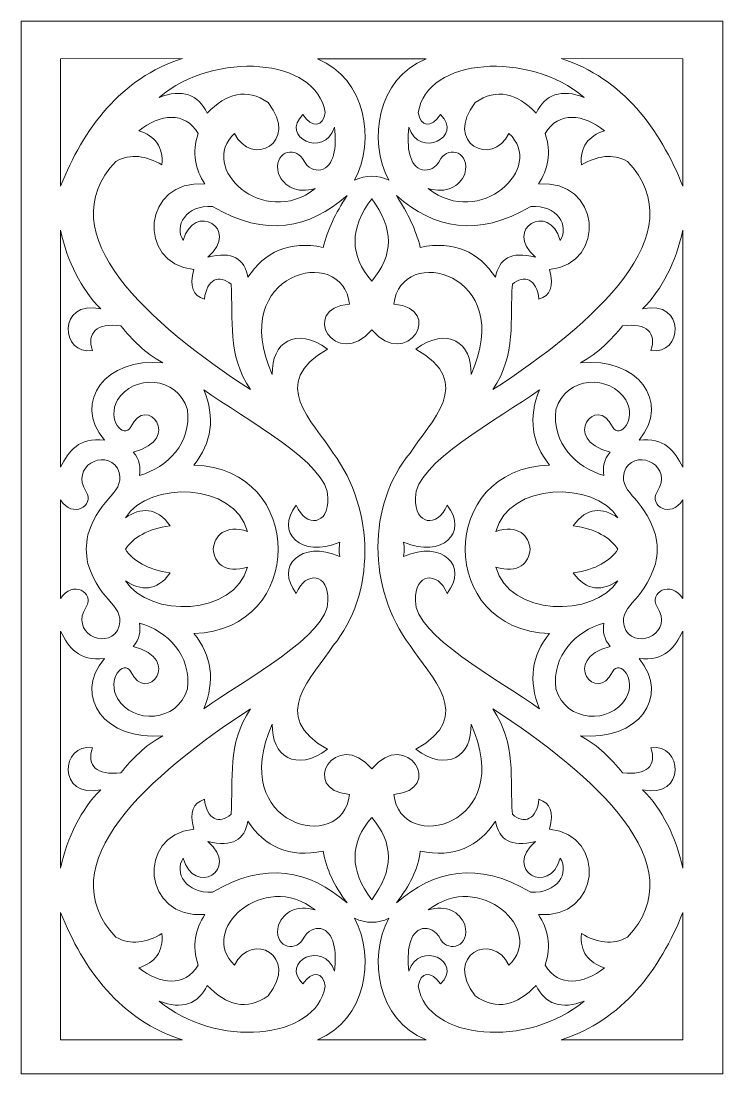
# Model space of a CAD drawing. Header units: centimetres. Extents: x -97 to 98, y -38 to 40.
# Drawn here: x 30.46 to 60.46, y -37.78 to 7.22 of the extents above; entities that cross this region are included whole.
import ezdxf

# ---------------------------------------------------------------- set-up
doc = ezdxf.new("R2010")
doc.units = ezdxf.units.CM
doc.header["$MEASUREMENT"] = 0
doc.layers.add('layer 1', color=7, linetype='Continuous')

msp = doc.modelspace()

# ---------------------------------------------------------------- linework, layer by layer
at = {"layer": 'layer 1', "color": 250, "lineweight": 9}
msp.add_lwpolyline([(30.45914, -37.77643), (60.45914, -37.77643), (60.45914, 7.22357), (30.45914, 7.22357), (30.45914, -37.77643)], close=True, dxfattribs=at)
at = {"layer": 'layer 1', "color": 230, "lineweight": 9}
for points, knots in [([(43.02923, 0.06114), (40.82591, -1.67356), (37.98704, 0.96048), (39.58469, 2.42408), (39.58469, 2.42408), (40.28189, 0.9453), (42.38903, 2.01415), (41.02307, 3.73682), (41.02307, 3.73682), (40.09886, 4.38382), (39.23456, 4.14002), (38.41128, 3.28674), (38.41128, 3.28674), (38.06232, 4.08102), (37.32186, 4.34279), (36.36726, 3.96186), (36.36726, 3.96186), (38.73705, 5.96715), (43.07911, 5.66693), (43.45534, 3.32145), (43.45534, 3.32145), (43.37962, 2.70804), (42.89074, 2.62833), (42.50904, 3.22768), (42.50904, 3.22768), (41.50674, 2.26185), (43.42615, 1.33668), (43.85279, 2.68383), (43.85279, 2.68383), (43.95744, 1.82885), (43.84286, 1.00644), (43.27527, 0.85816), (43.27527, 0.85816), (42.99386, 0.84287), (42.73233, 0.87727), (42.48984, 1.34575), (42.48984, 1.34575), (42.14288, 1.88646), (41.21696, 1.62909), (41.46614, 0.69769), (41.46614, 0.69769), (41.69956, 0.13509), (42.24066, -0.1514), (43.02923, 0.06114)], [0, 0, 0, 0, 0.08333333, 0.08333333, 0.08333333, 0.08333333, 0.16666667, 0.16666667, 0.16666667, 0.16666667, 0.25, 0.25, 0.25, 0.25, 0.33333333, 0.33333333, 0.33333333, 0.33333333, 0.41666667, 0.41666667, 0.41666667, 0.41666667, 0.5, 0.5, 0.5, 0.5, 0.58333333, 0.58333333, 0.58333333, 0.58333333, 0.66666667, 0.66666667, 0.66666667, 0.66666667, 0.75, 0.75, 0.75, 0.75, 0.83333333, 0.83333333, 0.83333333, 0.83333333, 1, 1, 1, 1]), ([(47.86249, 0.06114), (50.06581, -1.67356), (52.90468, 0.96048), (51.30703, 2.42408), (51.30703, 2.42408), (50.60983, 0.9453), (48.50269, 2.01415), (49.86865, 3.73682), (49.86865, 3.73682), (50.79286, 4.38382), (51.65716, 4.14002), (52.48044, 3.28674), (52.48044, 3.28674), (52.8294, 4.08102), (53.56986, 4.34279), (54.52446, 3.96186), (54.52446, 3.96186), (52.15467, 5.96715), (47.81261, 5.66693), (47.43638, 3.32145), (47.43638, 3.32145), (47.5121, 2.70804), (48.00098, 2.62833), (48.38268, 3.22768), (48.38268, 3.22768), (49.38498, 2.26185), (47.46557, 1.33668), (47.03893, 2.68383), (47.03893, 2.68383), (46.93428, 1.82885), (47.04886, 1.00644), (47.61645, 0.85816), (47.61645, 0.85816), (47.89786, 0.84287), (48.15939, 0.87727), (48.40188, 1.34575), (48.40188, 1.34575), (48.74884, 1.88646), (49.67476, 1.62909), (49.42558, 0.69769), (49.42558, 0.69769), (49.19216, 0.13509), (48.65106, -0.1514), (47.86249, 0.06114)], [0, 0, 0, 0, 0.08333333, 0.08333333, 0.08333333, 0.08333333, 0.16666667, 0.16666667, 0.16666667, 0.16666667, 0.25, 0.25, 0.25, 0.25, 0.33333333, 0.33333333, 0.33333333, 0.33333333, 0.41666667, 0.41666667, 0.41666667, 0.41666667, 0.5, 0.5, 0.5, 0.5, 0.58333333, 0.58333333, 0.58333333, 0.58333333, 0.66666667, 0.66666667, 0.66666667, 0.66666667, 0.75, 0.75, 0.75, 0.75, 0.83333333, 0.83333333, 0.83333333, 0.83333333, 1, 1, 1, 1]), ([(32.14675, 0.17366), (32.14675, 0.17366), (32.14586, 5.61222), (32.14586, 5.61222), (32.14586, 5.61222), (32.14586, 5.61222), (37.35378, 5.61702), (37.35378, 5.61702), (37.35378, 5.61702), (34.7188, 4.7941), (33.12444, 2.60054), (32.14675, 0.17366)], [0, 0, 0, 0, 0.25, 0.25, 0.25, 0.25, 0.5, 0.5, 0.5, 0.5, 1, 1, 1, 1]), ([(47.76786, 5.61216), (45.68342, 4.74455), (45.27148, 2.1418), (46.17807, 0.41746), (46.17807, 0.41746), (45.72271, 0.65078), (45.19193, 0.65078), (44.71365, 0.41746), (44.71365, 0.41746), (45.62024, 2.1418), (45.2083, 4.74455), (43.12386, 5.61216), (43.12386, 5.61216), (43.12386, 5.61216), (47.76786, 5.61216), (47.76786, 5.61216)], [0, 0, 0, 0, 0.2, 0.2, 0.2, 0.2, 0.4, 0.4, 0.4, 0.4, 0.6, 0.6, 0.6, 0.6, 1, 1, 1, 1]), ([(58.74497, 0.17366), (58.74497, 0.17366), (58.74586, 5.61222), (58.74586, 5.61222), (58.74586, 5.61222), (58.74586, 5.61222), (53.53794, 5.61702), (53.53794, 5.61702), (53.53794, 5.61702), (56.17292, 4.7941), (57.76728, 2.60054), (58.74497, 0.17366)], [0, 0, 0, 0, 0.25, 0.25, 0.25, 0.25, 0.5, 0.5, 0.5, 0.5, 1, 1, 1, 1]), ([(40.26603, -8.52794), (35.95239, -5.72713), (31.56675, -1.86375), (34.51251, 1.22386), (34.51251, 1.22386), (35.15482, 1.58409), (35.8133, 1.46375), (36.48082, 1.07383), (36.48082, 1.07383), (36.55496, 1.85366), (36.17961, 2.30687), (35.49666, 2.5366), (35.49666, 2.5366), (36.39882, 3.24925), (37.44607, 3.38676), (38.03276, 2.42408), (38.03276, 2.42408), (37.7433, 1.57656), (37.92236, 0.88379), (38.31437, 0.26138), (38.31437, 0.26138), (35.68521, 0.47705), (35.34366, -3.13007), (37.84349, -3.38949), (37.84349, -3.38949), (37.65186, -4.15433), (37.80805, -4.4969), (38.29772, -4.66473), (38.29772, -4.66473), (38.38604, -3.80208), (38.9349, -3.58017), (39.43328, -4.02711), (39.43328, -4.02711), (39.54683, -5.52686), (39.25033, -7.02766), (40.26603, -8.52794)], [0, 0, 0, 0, 0.1, 0.1, 0.1, 0.1, 0.2, 0.2, 0.2, 0.2, 0.3, 0.3, 0.3, 0.3, 0.4, 0.4, 0.4, 0.4, 0.5, 0.5, 0.5, 0.5, 0.6, 0.6, 0.6, 0.6, 0.7, 0.7, 0.7, 0.7, 0.8, 0.8, 0.8, 0.8, 1, 1, 1, 1]), ([(50.62569, -8.52794), (54.93933, -5.72713), (59.32497, -1.86375), (56.37921, 1.22386), (56.37921, 1.22386), (55.7369, 1.58409), (55.07842, 1.46375), (54.4109, 1.07383), (54.4109, 1.07383), (54.33676, 1.85366), (54.71211, 2.30687), (55.39506, 2.5366), (55.39506, 2.5366), (54.4929, 3.24925), (53.44565, 3.38676), (52.85896, 2.42408), (52.85896, 2.42408), (53.14842, 1.57656), (52.96936, 0.88379), (52.57735, 0.26138), (52.57735, 0.26138), (55.20651, 0.47705), (55.54806, -3.13007), (53.04823, -3.38949), (53.04823, -3.38949), (53.23986, -4.15433), (53.08367, -4.4969), (52.594, -4.66473), (52.594, -4.66473), (52.50568, -3.80208), (51.95682, -3.58017), (51.45844, -4.02711), (51.45844, -4.02711), (51.34489, -5.52686), (51.64139, -7.02766), (50.62569, -8.52794)], [0, 0, 0, 0, 0.1, 0.1, 0.1, 0.1, 0.2, 0.2, 0.2, 0.2, 0.3, 0.3, 0.3, 0.3, 0.4, 0.4, 0.4, 0.4, 0.5, 0.5, 0.5, 0.5, 0.6, 0.6, 0.6, 0.6, 0.7, 0.7, 0.7, 0.7, 0.8, 0.8, 0.8, 0.8, 1, 1, 1, 1]), ([(44.39191, -0.23891), (43.89413, -1.01192), (43.57143, -1.65801), (43.3699, -2.45182), (43.3699, -2.45182), (41.93783, -2.14551), (40.86536, -2.6456), (40.15247, -3.72705), (40.15247, -3.72705), (40.01054, -2.9472), (39.49954, -2.594), (38.44913, -2.8644), (38.44913, -2.8644), (39.8511, -1.63566), (37.84752, -0.49122), (37.38927, -2.15176), (37.38927, -2.15176), (36.98696, -1.52968), (37.50423, -0.62948), (38.64785, -0.69837), (38.64785, -0.69837), (40.92139, -2.0495), (42.77456, -1.63847), (44.39191, -0.23891)], [0, 0, 0, 0, 0.14285714, 0.14285714, 0.14285714, 0.14285714, 0.28571429, 0.28571429, 0.28571429, 0.28571429, 0.42857143, 0.42857143, 0.42857143, 0.42857143, 0.57142857, 0.57142857, 0.57142857, 0.57142857, 0.71428571, 0.71428571, 0.71428571, 0.71428571, 1, 1, 1, 1]), ([(45.44587, -0.37008), (46.39652, -1.62467), (46.39679, -2.79866), (45.44584, -3.8929), (45.44584, -3.8929), (44.49489, -2.79866), (44.49522, -1.62465), (45.44587, -0.37008)], [0, 0, 0, 0, 0.33333333, 0.33333333, 0.33333333, 0.33333333, 1, 1, 1, 1]), ([(46.49981, -0.23891), (46.99759, -1.01192), (47.32029, -1.65801), (47.52182, -2.45182), (47.52182, -2.45182), (48.95389, -2.14551), (50.02636, -2.6456), (50.73925, -3.72705), (50.73925, -3.72705), (50.88118, -2.9472), (51.39218, -2.594), (52.44259, -2.8644), (52.44259, -2.8644), (51.04062, -1.63566), (53.0442, -0.49122), (53.50245, -2.15176), (53.50245, -2.15176), (53.90476, -1.52968), (53.38749, -0.62948), (52.24387, -0.69837), (52.24387, -0.69837), (49.97033, -2.0495), (48.11716, -1.63847), (46.49981, -0.23891)], [0, 0, 0, 0, 0.14285714, 0.14285714, 0.14285714, 0.14285714, 0.28571429, 0.28571429, 0.28571429, 0.28571429, 0.42857143, 0.42857143, 0.42857143, 0.42857143, 0.57142857, 0.57142857, 0.57142857, 0.57142857, 0.71428571, 0.71428571, 0.71428571, 0.71428571, 1, 1, 1, 1]), ([(32.14617, -11.84789), (32.49539, -11.14949), (32.93649, -10.55462), (34.02043, -10.68458), (34.02043, -10.68458), (32.64735, -9.03109), (34.08103, -7.14327), (36.51867, -7.38398), (36.51867, -7.38398), (35.72015, -6.93903), (35.24144, -6.41942), (34.7207, -5.79931), (34.7207, -5.79931), (33.6828, -5.67415), (33.26013, -6.10239), (33.50943, -6.85888), (33.50943, -6.85888), (32.16419, -7.09949), (31.97916, -4.66786), (33.86902, -5.0773), (33.86902, -5.0773), (33.01261, -4.22403), (32.44714, -3.07061), (32.14591, -1.71721), (32.14591, -1.71721), (32.14591, -1.71721), (32.14617, -11.84789), (32.14617, -11.84789)], [0, 0, 0, 0, 0.125, 0.125, 0.125, 0.125, 0.25, 0.25, 0.25, 0.25, 0.375, 0.375, 0.375, 0.375, 0.5, 0.5, 0.5, 0.5, 0.625, 0.625, 0.625, 0.625, 0.75, 0.75, 0.75, 0.75, 1, 1, 1, 1]), ([(58.74555, -11.84789), (58.39633, -11.14949), (57.95523, -10.55462), (56.87129, -10.68458), (56.87129, -10.68458), (58.24437, -9.03109), (56.81069, -7.14327), (54.37305, -7.38398), (54.37305, -7.38398), (55.17157, -6.93903), (55.65028, -6.41942), (56.17102, -5.79931), (56.17102, -5.79931), (57.20892, -5.67415), (57.63159, -6.10239), (57.38229, -6.85888), (57.38229, -6.85888), (58.72753, -7.09949), (58.91256, -4.66786), (57.0227, -5.0773), (57.0227, -5.0773), (57.87911, -4.22403), (58.44458, -3.07061), (58.74581, -1.71721), (58.74581, -1.71721), (58.74581, -1.71721), (58.74555, -11.84789), (58.74555, -11.84789)], [0, 0, 0, 0, 0.125, 0.125, 0.125, 0.125, 0.25, 0.25, 0.25, 0.25, 0.375, 0.375, 0.375, 0.375, 0.5, 0.5, 0.5, 0.5, 0.625, 0.625, 0.625, 0.625, 0.75, 0.75, 0.75, 0.75, 1, 1, 1, 1]), ([(43.80047, -11.23781), (42.94249, -9.90944), (40.99153, -8.21537), (43.55916, -6.80262), (43.55916, -6.80262), (42.21576, -5.8031), (41.14837, -6.52112), (41.19918, -7.87834), (41.19918, -7.87834), (39.22244, -3.54531), (44.20447, -2.24937), (44.50177, -4.87778), (44.50177, -4.87778), (42.29097, -5.04368), (43.93199, -7.75355), (45.44589, -5.97447), (45.44589, -5.97447), (46.9598, -7.75357), (48.60075, -5.04368), (46.38995, -4.87778), (46.38995, -4.87778), (46.68725, -2.24937), (51.66928, -3.54531), (49.69254, -7.87834), (49.69254, -7.87834), (49.74335, -6.52112), (48.67596, -5.8031), (47.33256, -6.80262), (47.33256, -6.80262), (49.90019, -8.21537), (47.94923, -9.90944), (47.09125, -11.23781), (47.09125, -11.23781), (45.25613, -13.43271), (45.25331, -17.04603), (47.09125, -19.46633), (47.09125, -19.46633), (47.94923, -20.7947), (49.90019, -22.48877), (47.33256, -23.90152), (47.33256, -23.90152), (48.67596, -24.90104), (49.74335, -24.18302), (49.69254, -22.8258), (49.69254, -22.8258), (51.66928, -27.15883), (46.68725, -28.45477), (46.38995, -25.82636), (46.38995, -25.82636), (48.60075, -25.66046), (46.9598, -22.95057), (45.44589, -24.72967), (45.44589, -24.72967), (43.93199, -22.95059), (42.29097, -25.66046), (44.50177, -25.82636), (44.50177, -25.82636), (44.20447, -28.45477), (39.22244, -27.15883), (41.19918, -22.8258), (41.19918, -22.8258), (41.14837, -24.18302), (42.21576, -24.90104), (43.55916, -23.90152), (43.55916, -23.90152), (40.99153, -22.48877), (42.94249, -20.7947), (43.80047, -19.46633), (43.80047, -19.46633), (45.59647, -17.30459), (45.61078, -13.67347), (43.80047, -11.23781)], [0, 0, 0, 0, 0.05263158, 0.05263158, 0.05263158, 0.05263158, 0.10526316, 0.10526316, 0.10526316, 0.10526316, 0.15789474, 0.15789474, 0.15789474, 0.15789474, 0.21052632, 0.21052632, 0.21052632, 0.21052632, 0.26315789, 0.26315789, 0.26315789, 0.26315789, 0.31578947, 0.31578947, 0.31578947, 0.31578947, 0.36842105, 0.36842105, 0.36842105, 0.36842105, 0.42105263, 0.42105263, 0.42105263, 0.42105263, 0.47368421, 0.47368421, 0.47368421, 0.47368421, 0.52631579, 0.52631579, 0.52631579, 0.52631579, 0.57894737, 0.57894737, 0.57894737, 0.57894737, 0.63157895, 0.63157895, 0.63157895, 0.63157895, 0.68421053, 0.68421053, 0.68421053, 0.68421053, 0.73684211, 0.73684211, 0.73684211, 0.73684211, 0.78947368, 0.78947368, 0.78947368, 0.78947368, 0.84210526, 0.84210526, 0.84210526, 0.84210526, 0.89473684, 0.89473684, 0.89473684, 0.89473684, 1, 1, 1, 1]), ([(35.52359, -12.19313), (35.57617, -11.85126), (35.52621, -11.51719), (35.25063, -11.2003), (35.25063, -11.2003), (37.41748, -10.65316), (35.81211, -8.69049), (35.156, -10.1126), (35.156, -10.1126), (34.83743, -10.66897), (34.10246, -9.80006), (34.58821, -8.96864), (34.58821, -8.96864), (35.22538, -7.88848), (37.13947, -7.92221), (37.57794, -9.38688), (37.57794, -9.38688), (37.73139, -10.82733), (36.73045, -11.85348), (35.52359, -12.19313)], [0, 0, 0, 0, 0.16666667, 0.16666667, 0.16666667, 0.16666667, 0.33333333, 0.33333333, 0.33333333, 0.33333333, 0.5, 0.5, 0.5, 0.5, 0.66666667, 0.66666667, 0.66666667, 0.66666667, 1, 1, 1, 1]), ([(55.36813, -12.19313), (55.31555, -11.85126), (55.36551, -11.51719), (55.64109, -11.2003), (55.64109, -11.2003), (53.47424, -10.65316), (55.07961, -8.69049), (55.73572, -10.1126), (55.73572, -10.1126), (56.05429, -10.66897), (56.78926, -9.80006), (56.30351, -8.96864), (56.30351, -8.96864), (55.66634, -7.88848), (53.75225, -7.92221), (53.31378, -9.38688), (53.31378, -9.38688), (53.16033, -10.82733), (54.16127, -11.85348), (55.36813, -12.19313)], [0, 0, 0, 0, 0.16666667, 0.16666667, 0.16666667, 0.16666667, 0.33333333, 0.33333333, 0.33333333, 0.33333333, 0.5, 0.5, 0.5, 0.5, 0.66666667, 0.66666667, 0.66666667, 0.66666667, 1, 1, 1, 1]), ([(37.8435, -11.75353), (38.61629, -10.80658), (38.75905, -9.73396), (38.27289, -8.5346), (38.27289, -8.5346), (39.99564, -9.79042), (43.62267, -11.66642), (43.57218, -13.14795), (43.57218, -13.14795), (43.63404, -14.33611), (42.61714, -14.44282), (42.22475, -13.46805), (42.22475, -13.46805), (41.29739, -14.62452), (42.42665, -15.76847), (44.07951, -15.04334), (44.07951, -15.04334), (44.06332, -15.25931), (44.03037, -15.44053), (44.07951, -15.6608), (44.07951, -15.6608), (42.42665, -14.93567), (41.29739, -16.07962), (42.22475, -17.23609), (42.22475, -17.23609), (42.61714, -16.26132), (43.63404, -16.36803), (43.57218, -17.55619), (43.57218, -17.55619), (43.62267, -19.03772), (39.99564, -20.91372), (38.27289, -22.16954), (38.27289, -22.16954), (38.75905, -20.97018), (38.61629, -19.89756), (37.8435, -18.95061), (37.8435, -18.95061), (42.65434, -18.81001), (42.65432, -11.89413), (37.8435, -11.75353)], [0, 0, 0, 0, 0.09090909, 0.09090909, 0.09090909, 0.09090909, 0.18181818, 0.18181818, 0.18181818, 0.18181818, 0.27272727, 0.27272727, 0.27272727, 0.27272727, 0.36363636, 0.36363636, 0.36363636, 0.36363636, 0.45454545, 0.45454545, 0.45454545, 0.45454545, 0.54545455, 0.54545455, 0.54545455, 0.54545455, 0.63636364, 0.63636364, 0.63636364, 0.63636364, 0.72727273, 0.72727273, 0.72727273, 0.72727273, 0.81818182, 0.81818182, 0.81818182, 0.81818182, 1, 1, 1, 1]), ([(46.81221, -15.04334), (48.46507, -15.76847), (49.59433, -14.62452), (48.66697, -13.46805), (48.66697, -13.46805), (48.27458, -14.44282), (47.25768, -14.33611), (47.31954, -13.14795), (47.31954, -13.14795), (47.26905, -11.66642), (50.89608, -9.79042), (52.61883, -8.5346), (52.61883, -8.5346), (52.13267, -9.73396), (52.27543, -10.80658), (53.04822, -11.75353), (53.04822, -11.75353), (48.23738, -11.89413), (48.23737, -18.81001), (53.04822, -18.95061), (53.04822, -18.95061), (52.27543, -19.89756), (52.13267, -20.97018), (52.61883, -22.16954), (52.61883, -22.16954), (50.89608, -20.91372), (47.26905, -19.03772), (47.31954, -17.55619), (47.31954, -17.55619), (47.25768, -16.36803), (48.27458, -16.26132), (48.66697, -17.23609), (48.66697, -17.23609), (49.59433, -16.07962), (48.46507, -14.93567), (46.81221, -15.6608), (46.81221, -15.6608), (46.84657, -15.35504), (46.84486, -15.34324), (46.81221, -15.04334)], [0, 0, 0, 0, 0.09090909, 0.09090909, 0.09090909, 0.09090909, 0.18181818, 0.18181818, 0.18181818, 0.18181818, 0.27272727, 0.27272727, 0.27272727, 0.27272727, 0.36363636, 0.36363636, 0.36363636, 0.36363636, 0.45454545, 0.45454545, 0.45454545, 0.45454545, 0.54545455, 0.54545455, 0.54545455, 0.54545455, 0.63636364, 0.63636364, 0.63636364, 0.63636364, 0.72727273, 0.72727273, 0.72727273, 0.72727273, 0.81818182, 0.81818182, 0.81818182, 0.81818182, 1, 1, 1, 1]), ([(32.14591, -13.24522), (32.66424, -14.05981), (33.61938, -13.49035), (33.24446, -12.89749), (33.24446, -12.89749), (32.54226, -11.82004), (34.03096, -11.03621), (34.58821, -11.8848), (34.58821, -11.8848), (35.0209, -12.97979), (33.83626, -12.98226), (33.32017, -14.73533), (33.32017, -14.73533), (33.21995, -15.20071), (33.21995, -15.50343), (33.32017, -15.96881), (33.32017, -15.96881), (33.83626, -17.72188), (35.0209, -17.72435), (34.58821, -18.81934), (34.58821, -18.81934), (34.03096, -19.66793), (32.54226, -18.8841), (33.24446, -17.80665), (33.24446, -17.80665), (33.61938, -17.21379), (32.66424, -16.64433), (32.14591, -17.45892), (32.14591, -17.45892), (32.14591, -17.45892), (32.14591, -13.24522), (32.14591, -13.24522)], [0, 0, 0, 0, 0.11111111, 0.11111111, 0.11111111, 0.11111111, 0.22222222, 0.22222222, 0.22222222, 0.22222222, 0.33333333, 0.33333333, 0.33333333, 0.33333333, 0.44444444, 0.44444444, 0.44444444, 0.44444444, 0.55555556, 0.55555556, 0.55555556, 0.55555556, 0.66666667, 0.66666667, 0.66666667, 0.66666667, 0.77777778, 0.77777778, 0.77777778, 0.77777778, 1, 1, 1, 1]), ([(57.57155, -14.73533), (57.05546, -12.98226), (55.87082, -12.97979), (56.30351, -11.8848), (56.30351, -11.8848), (56.86076, -11.03621), (58.34946, -11.82004), (57.64726, -12.89749), (57.64726, -12.89749), (57.27234, -13.49035), (58.22748, -14.05981), (58.74581, -13.24522), (58.74581, -13.24522), (58.74581, -13.24522), (58.74581, -17.45892), (58.74581, -17.45892), (58.74581, -17.45892), (58.22748, -16.64433), (57.27234, -17.21379), (57.64726, -17.80665), (57.64726, -17.80665), (58.34946, -18.8841), (56.86076, -19.66793), (56.30351, -18.81934), (56.30351, -18.81934), (55.87082, -17.72435), (57.05546, -17.72188), (57.57155, -15.96881), (57.57155, -15.96881), (57.67177, -15.50344), (57.67177, -15.2007), (57.57155, -14.73533)], [0, 0, 0, 0, 0.11111111, 0.11111111, 0.11111111, 0.11111111, 0.22222222, 0.22222222, 0.22222222, 0.22222222, 0.33333333, 0.33333333, 0.33333333, 0.33333333, 0.44444444, 0.44444444, 0.44444444, 0.44444444, 0.55555556, 0.55555556, 0.55555556, 0.55555556, 0.66666667, 0.66666667, 0.66666667, 0.66666667, 0.77777778, 0.77777778, 0.77777778, 0.77777778, 1, 1, 1, 1]), ([(34.92029, -15.35206), (35.24204, -14.85813), (35.86322, -14.48153), (36.83013, -14.34601), (36.83013, -14.34601), (36.26395, -13.53006), (35.5637, -13.56449), (34.91861, -14.00845), (34.91861, -14.00845), (35.94062, -12.40402), (39.57443, -12.49304), (40.14219, -14.5898), (40.14219, -14.5898), (39.17574, -14.27662), (38.70828, -14.7818), (38.67738, -15.35208), (38.67738, -15.35208), (38.70828, -15.92236), (39.17574, -16.42752), (40.14219, -16.11434), (40.14219, -16.11434), (39.57443, -18.2111), (35.94062, -18.30012), (34.91861, -16.69569), (34.91861, -16.69569), (35.5637, -17.13965), (36.26395, -17.17408), (36.83013, -16.35813), (36.83013, -16.35813), (35.86322, -16.22261), (35.24204, -15.84599), (34.92029, -15.35206)], [0, 0, 0, 0, 0.11111111, 0.11111111, 0.11111111, 0.11111111, 0.22222222, 0.22222222, 0.22222222, 0.22222222, 0.33333333, 0.33333333, 0.33333333, 0.33333333, 0.44444444, 0.44444444, 0.44444444, 0.44444444, 0.55555556, 0.55555556, 0.55555556, 0.55555556, 0.66666667, 0.66666667, 0.66666667, 0.66666667, 0.77777778, 0.77777778, 0.77777778, 0.77777778, 1, 1, 1, 1]), ([(52.21433, -15.35207), (52.18345, -14.78179), (51.71599, -14.27661), (50.74953, -14.5898), (50.74953, -14.5898), (51.31729, -12.49304), (54.9511, -12.40402), (55.97311, -14.00845), (55.97311, -14.00845), (55.32802, -13.56449), (54.62777, -13.53006), (54.06159, -14.34601), (54.06159, -14.34601), (55.0285, -14.48153), (55.64967, -14.85815), (55.97142, -15.35208), (55.97142, -15.35208), (55.64967, -15.84601), (55.0285, -16.22261), (54.06159, -16.35813), (54.06159, -16.35813), (54.62777, -17.17408), (55.32802, -17.13965), (55.97311, -16.69569), (55.97311, -16.69569), (54.9511, -18.30012), (51.31729, -18.2111), (50.74953, -16.11434), (50.74953, -16.11434), (51.71599, -16.42753), (52.18345, -15.92235), (52.21433, -15.35207)], [0, 0, 0, 0, 0.11111111, 0.11111111, 0.11111111, 0.11111111, 0.22222222, 0.22222222, 0.22222222, 0.22222222, 0.33333333, 0.33333333, 0.33333333, 0.33333333, 0.44444444, 0.44444444, 0.44444444, 0.44444444, 0.55555556, 0.55555556, 0.55555556, 0.55555556, 0.66666667, 0.66666667, 0.66666667, 0.66666667, 0.77777778, 0.77777778, 0.77777778, 0.77777778, 1, 1, 1, 1]), ([(32.14617, -18.85625), (32.49539, -19.55465), (32.93649, -20.14952), (34.02043, -20.01956), (34.02043, -20.01956), (32.64735, -21.67305), (34.08103, -23.56087), (36.51867, -23.32016), (36.51867, -23.32016), (35.72015, -23.76511), (35.24144, -24.28472), (34.7207, -24.90483), (34.7207, -24.90483), (33.6828, -25.02999), (33.26013, -24.60175), (33.50943, -23.84526), (33.50943, -23.84526), (32.16419, -23.60465), (31.97916, -26.03628), (33.86902, -25.62684), (33.86902, -25.62684), (33.01261, -26.48011), (32.44714, -27.63353), (32.14591, -28.98693), (32.14591, -28.98693), (32.14591, -28.98693), (32.14617, -18.85625), (32.14617, -18.85625)], [0, 0, 0, 0, 0.125, 0.125, 0.125, 0.125, 0.25, 0.25, 0.25, 0.25, 0.375, 0.375, 0.375, 0.375, 0.5, 0.5, 0.5, 0.5, 0.625, 0.625, 0.625, 0.625, 0.75, 0.75, 0.75, 0.75, 1, 1, 1, 1]), ([(35.52359, -18.51101), (35.57617, -18.85288), (35.52621, -19.18695), (35.25063, -19.50384), (35.25063, -19.50384), (37.41748, -20.05098), (35.81211, -22.01365), (35.156, -20.59154), (35.156, -20.59154), (34.83743, -20.03517), (34.10246, -20.90408), (34.58821, -21.7355), (34.58821, -21.7355), (35.22538, -22.81566), (37.13947, -22.78193), (37.57794, -21.31726), (37.57794, -21.31726), (37.73139, -19.87681), (36.73045, -18.85066), (35.52359, -18.51101)], [0, 0, 0, 0, 0.16666667, 0.16666667, 0.16666667, 0.16666667, 0.33333333, 0.33333333, 0.33333333, 0.33333333, 0.5, 0.5, 0.5, 0.5, 0.66666667, 0.66666667, 0.66666667, 0.66666667, 1, 1, 1, 1]), ([(55.36813, -18.51101), (55.31555, -18.85288), (55.36551, -19.18695), (55.64109, -19.50384), (55.64109, -19.50384), (53.47424, -20.05098), (55.07961, -22.01365), (55.73572, -20.59154), (55.73572, -20.59154), (56.05429, -20.03517), (56.78926, -20.90408), (56.30351, -21.7355), (56.30351, -21.7355), (55.66634, -22.81566), (53.75225, -22.78193), (53.31378, -21.31726), (53.31378, -21.31726), (53.16033, -19.87681), (54.16127, -18.85066), (55.36813, -18.51101)], [0, 0, 0, 0, 0.16666667, 0.16666667, 0.16666667, 0.16666667, 0.33333333, 0.33333333, 0.33333333, 0.33333333, 0.5, 0.5, 0.5, 0.5, 0.66666667, 0.66666667, 0.66666667, 0.66666667, 1, 1, 1, 1]), ([(58.74555, -18.85625), (58.39633, -19.55465), (57.95523, -20.14952), (56.87129, -20.01956), (56.87129, -20.01956), (58.24437, -21.67305), (56.81069, -23.56087), (54.37305, -23.32016), (54.37305, -23.32016), (55.17157, -23.76511), (55.65028, -24.28472), (56.17102, -24.90483), (56.17102, -24.90483), (57.20892, -25.02999), (57.63159, -24.60175), (57.38229, -23.84526), (57.38229, -23.84526), (58.72753, -23.60465), (58.91256, -26.03628), (57.0227, -25.62684), (57.0227, -25.62684), (57.87911, -26.48011), (58.44458, -27.63353), (58.74581, -28.98693), (58.74581, -28.98693), (58.74581, -28.98693), (58.74555, -18.85625), (58.74555, -18.85625)], [0, 0, 0, 0, 0.125, 0.125, 0.125, 0.125, 0.25, 0.25, 0.25, 0.25, 0.375, 0.375, 0.375, 0.375, 0.5, 0.5, 0.5, 0.5, 0.625, 0.625, 0.625, 0.625, 0.75, 0.75, 0.75, 0.75, 1, 1, 1, 1]), ([(40.26603, -22.1762), (35.95239, -24.97701), (31.56675, -28.84039), (34.51251, -31.928), (34.51251, -31.928), (35.15482, -32.28823), (35.8133, -32.16789), (36.48082, -31.77797), (36.48082, -31.77797), (36.55496, -32.5578), (36.17961, -33.01101), (35.49666, -33.24074), (35.49666, -33.24074), (36.39882, -33.95339), (37.44607, -34.0909), (38.03276, -33.12822), (38.03276, -33.12822), (37.7433, -32.2807), (37.92236, -31.58793), (38.31437, -30.96552), (38.31437, -30.96552), (35.68521, -31.18119), (35.34366, -27.57407), (37.84349, -27.31465), (37.84349, -27.31465), (37.65186, -26.54981), (37.80805, -26.20724), (38.29772, -26.03941), (38.29772, -26.03941), (38.38604, -26.90206), (38.9349, -27.12397), (39.43328, -26.67703), (39.43328, -26.67703), (39.54683, -25.17728), (39.25033, -23.67648), (40.26603, -22.1762)], [0, 0, 0, 0, 0.1, 0.1, 0.1, 0.1, 0.2, 0.2, 0.2, 0.2, 0.3, 0.3, 0.3, 0.3, 0.4, 0.4, 0.4, 0.4, 0.5, 0.5, 0.5, 0.5, 0.6, 0.6, 0.6, 0.6, 0.7, 0.7, 0.7, 0.7, 0.8, 0.8, 0.8, 0.8, 1, 1, 1, 1]), ([(50.62569, -22.1762), (54.93933, -24.97701), (59.32497, -28.84039), (56.37921, -31.928), (56.37921, -31.928), (55.7369, -32.28823), (55.07842, -32.16789), (54.4109, -31.77797), (54.4109, -31.77797), (54.33676, -32.5578), (54.71211, -33.01101), (55.39506, -33.24074), (55.39506, -33.24074), (54.4929, -33.95339), (53.44565, -34.0909), (52.85896, -33.12822), (52.85896, -33.12822), (53.14842, -32.2807), (52.96936, -31.58793), (52.57735, -30.96552), (52.57735, -30.96552), (55.20651, -31.18119), (55.54806, -27.57407), (53.04823, -27.31465), (53.04823, -27.31465), (53.23986, -26.54981), (53.08367, -26.20724), (52.594, -26.03941), (52.594, -26.03941), (52.50568, -26.90206), (51.95682, -27.12397), (51.45844, -26.67703), (51.45844, -26.67703), (51.34489, -25.17728), (51.64139, -23.67648), (50.62569, -22.1762)], [0, 0, 0, 0, 0.1, 0.1, 0.1, 0.1, 0.2, 0.2, 0.2, 0.2, 0.3, 0.3, 0.3, 0.3, 0.4, 0.4, 0.4, 0.4, 0.5, 0.5, 0.5, 0.5, 0.6, 0.6, 0.6, 0.6, 0.7, 0.7, 0.7, 0.7, 0.8, 0.8, 0.8, 0.8, 1, 1, 1, 1]), ([(44.39191, -30.46523), (43.80816, -29.69222), (43.52845, -29.05469), (43.3699, -28.25232), (43.3699, -28.25232), (41.93783, -28.55863), (40.86536, -28.05854), (40.15247, -26.97709), (40.15247, -26.97709), (40.01054, -27.75694), (39.49954, -28.11014), (38.44913, -27.83974), (38.44913, -27.83974), (39.8511, -29.06848), (37.84752, -30.21292), (37.38927, -28.55238), (37.38927, -28.55238), (36.98696, -29.17446), (37.50423, -30.07466), (38.64785, -30.00577), (38.64785, -30.00577), (40.92139, -28.65464), (42.77456, -29.06567), (44.39191, -30.46523)], [0, 0, 0, 0, 0.14285714, 0.14285714, 0.14285714, 0.14285714, 0.28571429, 0.28571429, 0.28571429, 0.28571429, 0.42857143, 0.42857143, 0.42857143, 0.42857143, 0.57142857, 0.57142857, 0.57142857, 0.57142857, 0.71428571, 0.71428571, 0.71428571, 0.71428571, 1, 1, 1, 1]), ([(45.44587, -30.33406), (46.39652, -29.07947), (46.39679, -27.90548), (45.44584, -26.81124), (45.44584, -26.81124), (44.49489, -27.90548), (44.49522, -29.07949), (45.44587, -30.33406)], [0, 0, 0, 0, 0.33333333, 0.33333333, 0.33333333, 0.33333333, 1, 1, 1, 1]), ([(46.49981, -30.46523), (47.06636, -29.72646), (47.43203, -29.04613), (47.52182, -28.25232), (47.52182, -28.25232), (48.95389, -28.55863), (50.02636, -28.05854), (50.73925, -26.97709), (50.73925, -26.97709), (50.88118, -27.75694), (51.39218, -28.11014), (52.44259, -27.83974), (52.44259, -27.83974), (51.04062, -29.06848), (53.0442, -30.21292), (53.50245, -28.55238), (53.50245, -28.55238), (53.90476, -29.17446), (53.38749, -30.07466), (52.24387, -30.00577), (52.24387, -30.00577), (49.97033, -28.65464), (48.11716, -29.06567), (46.49981, -30.46523)], [0, 0, 0, 0, 0.14285714, 0.14285714, 0.14285714, 0.14285714, 0.28571429, 0.28571429, 0.28571429, 0.28571429, 0.42857143, 0.42857143, 0.42857143, 0.42857143, 0.57142857, 0.57142857, 0.57142857, 0.57142857, 0.71428571, 0.71428571, 0.71428571, 0.71428571, 1, 1, 1, 1]), ([(43.02923, -30.76528), (40.82591, -29.03058), (37.98704, -31.66462), (39.58469, -33.12822), (39.58469, -33.12822), (40.28189, -31.64944), (42.38903, -32.71829), (41.02307, -34.44096), (41.02307, -34.44096), (40.09886, -35.08796), (39.23456, -34.84416), (38.41128, -33.99088), (38.41128, -33.99088), (38.06232, -34.78516), (37.32186, -35.04693), (36.36726, -34.666), (36.36726, -34.666), (38.73705, -36.67129), (43.07911, -36.37107), (43.45534, -34.02559), (43.45534, -34.02559), (43.37962, -33.41218), (42.89074, -33.33247), (42.50904, -33.93182), (42.50904, -33.93182), (41.50674, -32.96599), (43.42615, -32.04082), (43.85279, -33.38797), (43.85279, -33.38797), (43.95744, -32.53299), (43.84286, -31.71058), (43.27527, -31.5623), (43.27527, -31.5623), (42.99386, -31.54701), (42.73233, -31.58141), (42.48984, -32.04989), (42.48984, -32.04989), (42.14288, -32.5906), (41.21696, -32.33323), (41.46614, -31.40183), (41.46614, -31.40183), (41.69956, -30.83923), (42.24066, -30.55274), (43.02923, -30.76528)], [0, 0, 0, 0, 0.08333333, 0.08333333, 0.08333333, 0.08333333, 0.16666667, 0.16666667, 0.16666667, 0.16666667, 0.25, 0.25, 0.25, 0.25, 0.33333333, 0.33333333, 0.33333333, 0.33333333, 0.41666667, 0.41666667, 0.41666667, 0.41666667, 0.5, 0.5, 0.5, 0.5, 0.58333333, 0.58333333, 0.58333333, 0.58333333, 0.66666667, 0.66666667, 0.66666667, 0.66666667, 0.75, 0.75, 0.75, 0.75, 0.83333333, 0.83333333, 0.83333333, 0.83333333, 1, 1, 1, 1]), ([(47.86249, -30.76528), (50.06581, -29.03058), (52.90468, -31.66462), (51.30703, -33.12822), (51.30703, -33.12822), (50.60983, -31.64944), (48.50269, -32.71829), (49.86865, -34.44096), (49.86865, -34.44096), (50.79286, -35.08796), (51.65716, -34.84416), (52.48044, -33.99088), (52.48044, -33.99088), (52.8294, -34.78516), (53.56986, -35.04693), (54.52446, -34.666), (54.52446, -34.666), (52.15467, -36.67129), (47.81261, -36.37107), (47.43638, -34.02559), (47.43638, -34.02559), (47.5121, -33.41218), (48.00098, -33.33247), (48.38268, -33.93182), (48.38268, -33.93182), (49.38498, -32.96599), (47.46557, -32.04082), (47.03893, -33.38797), (47.03893, -33.38797), (46.93428, -32.53299), (47.04886, -31.71058), (47.61645, -31.5623), (47.61645, -31.5623), (47.89786, -31.54701), (48.15939, -31.58141), (48.40188, -32.04989), (48.40188, -32.04989), (48.74884, -32.5906), (49.67476, -32.33323), (49.42558, -31.40183), (49.42558, -31.40183), (49.19216, -30.83923), (48.65106, -30.55274), (47.86249, -30.76528)], [0, 0, 0, 0, 0.08333333, 0.08333333, 0.08333333, 0.08333333, 0.16666667, 0.16666667, 0.16666667, 0.16666667, 0.25, 0.25, 0.25, 0.25, 0.33333333, 0.33333333, 0.33333333, 0.33333333, 0.41666667, 0.41666667, 0.41666667, 0.41666667, 0.5, 0.5, 0.5, 0.5, 0.58333333, 0.58333333, 0.58333333, 0.58333333, 0.66666667, 0.66666667, 0.66666667, 0.66666667, 0.75, 0.75, 0.75, 0.75, 0.83333333, 0.83333333, 0.83333333, 0.83333333, 1, 1, 1, 1]), ([(32.14675, -30.8778), (32.14675, -30.8778), (32.14586, -36.31636), (32.14586, -36.31636), (32.14586, -36.31636), (32.14586, -36.31636), (37.35378, -36.32116), (37.35378, -36.32116), (37.35378, -36.32116), (34.7188, -35.49824), (33.12444, -33.30468), (32.14675, -30.8778)], [0, 0, 0, 0, 0.25, 0.25, 0.25, 0.25, 0.5, 0.5, 0.5, 0.5, 1, 1, 1, 1]), ([(58.74497, -30.8778), (58.74497, -30.8778), (58.74586, -36.31636), (58.74586, -36.31636), (58.74586, -36.31636), (58.74586, -36.31636), (53.53794, -36.32116), (53.53794, -36.32116), (53.53794, -36.32116), (56.17292, -35.49824), (57.76728, -33.30468), (58.74497, -30.8778)], [0, 0, 0, 0, 0.25, 0.25, 0.25, 0.25, 0.5, 0.5, 0.5, 0.5, 1, 1, 1, 1]), ([(47.76786, -36.3163), (45.68342, -35.44869), (45.27148, -32.84594), (46.17807, -31.1216), (46.17807, -31.1216), (45.72271, -31.35492), (45.19193, -31.35492), (44.71365, -31.1216), (44.71365, -31.1216), (45.62024, -32.84594), (45.2083, -35.44869), (43.12386, -36.3163), (43.12386, -36.3163), (43.12386, -36.3163), (47.76786, -36.3163), (47.76786, -36.3163)], [0, 0, 0, 0, 0.2, 0.2, 0.2, 0.2, 0.4, 0.4, 0.4, 0.4, 0.6, 0.6, 0.6, 0.6, 1, 1, 1, 1])]:
    msp.add_open_spline(points, degree=3, knots=knots, dxfattribs=at)

doc.saveas('drawing.dxf')
